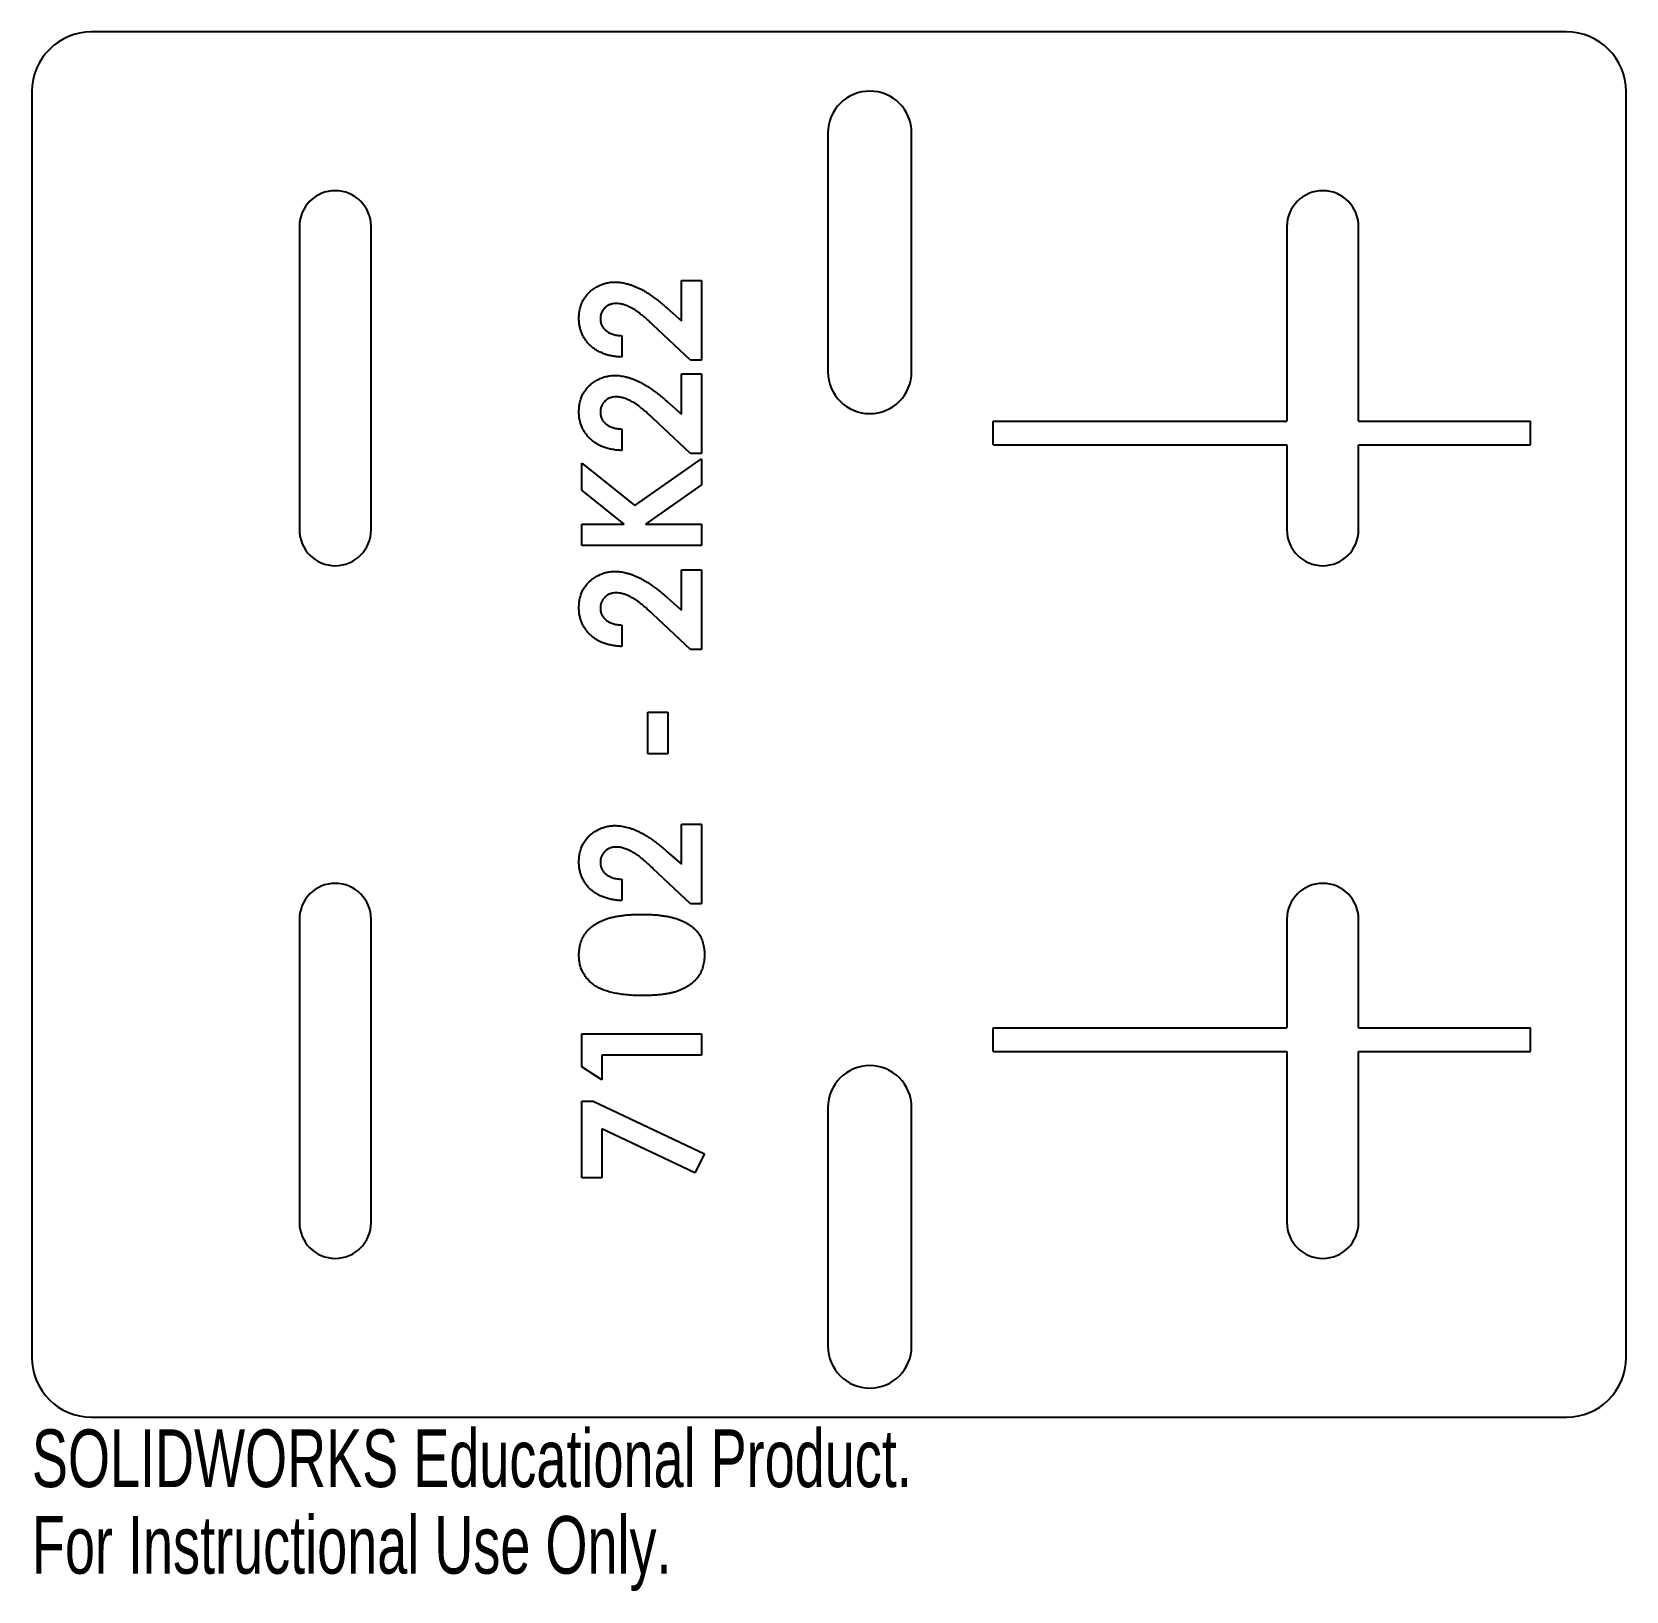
# Model space of a CAD drawing. Header units: millimetres. Extents: x -70 to 63, y -73 to 58.
import ezdxf

# ---------------------------------------------------------------- set-up
doc = ezdxf.new("R2010")
doc.units = ezdxf.units.MM
doc.styles.add('SLDTEXTSTYLE0', font='TXT', dxfattribs={"width": 0.7})

msp = doc.modelspace()

# ---------------------------------------------------------------- linework, layer by layer
at = {"color": 7, "linetype": 'Continuous', "lineweight": 25}
for p, q in [((58.29, 58), (-65.2, 58)), ((-70.2, 53), (-70.2, -53)), ((63.29, -53), (63.29, 53)), ((-3.54, 49.54), (-3.54, 29.54)), ((3.46, 29.54), (3.46, 49.54)), ((-47.8, 41.7), (-47.8, 16.3)), ((-41.8, 16.3), (-41.8, 41.7)), ((34.89, 41.7), (34.89, 25.4)), ((40.89, 25.4), (40.89, 41.7)), ((-15.81, 33.81), (-15.81, 37.18)), ((-15.81, 37.18), (-14.14, 37.18)), ((-14.14, 37.18), (-14.14, 30.51)), ((-17, 34.86), (-15.81, 33.81)), ((-15.05, 30.51), (-18.2, 33.47)), ((-20.81, 32.56), (-20.81, 30.77)), ((-14.14, 30.51), (-15.05, 30.51)), ((-15.81, 25.99), (-15.81, 29.36)), ((-15.81, 29.36), (-14.14, 29.36)), ((-14.14, 29.36), (-14.14, 22.69)), ((-17, 27.04), (-15.81, 25.99)), ((-15.05, 22.69), (-18.2, 25.65)), ((10.29, 23.41), (10.29, 25.4)), ((10.29, 25.4), (34.89, 25.4)), ((40.89, 25.4), (55.29, 25.4)), ((55.29, 23.41), (55.29, 25.4)), ((-20.81, 24.74), (-20.81, 22.95)), ((10.29, 23.41), (34.89, 23.41)), ((34.89, 23.41), (34.89, 16.3)), ((40.89, 23.41), (55.29, 23.41)), ((40.89, 16.3), (40.89, 23.41)), ((-24.14, 19.63), (-24.14, 21.9)), ((-24.14, 21.9), (-19.72, 18.33)), ((-19.72, 18.33), (-14.14, 22.24)), ((-14.14, 22.69), (-15.05, 22.69)), ((-14.14, 22.24), (-14.14, 20.08)), ((-14.14, 20.08), (-18.83, 16.79)), ((-20.62, 16.79), (-24.14, 19.63)), ((-24.14, 15), (-24.14, 16.79)), ((-24.14, 16.79), (-20.62, 16.79)), ((-18.83, 16.79), (-14.14, 16.79)), ((-14.14, 16.79), (-14.14, 15)), ((-14.14, 15), (-24.14, 15)), ((-15.81, 9.58), (-15.81, 12.95)), ((-15.81, 12.95), (-14.14, 12.95)), ((-14.14, 12.95), (-14.14, 6.28)), ((-17, 10.63), (-15.81, 9.58)), ((-20.81, 8.33), (-20.81, 6.54)), ((-15.05, 6.28), (-18.2, 9.24)), ((-14.14, 6.28), (-15.05, 6.28)), ((-18.63, -2.44), (-18.63, 1.03)), ((-18.63, 1.03), (-16.96, 1.03)), ((-16.96, 1.03), (-16.96, -2.44)), ((-16.96, -2.44), (-18.63, -2.44)), ((-15.81, -11.7), (-15.81, -8.33)), ((-15.81, -8.33), (-14.14, -8.33)), ((-14.14, -8.33), (-14.14, -15)), ((-17, -10.66), (-15.81, -11.7)), ((-20.81, -12.95), (-20.81, -14.74)), ((-15.05, -15), (-18.2, -12.04)), ((-14.14, -15), (-15.05, -15)), ((-47.8, -16.3), (-47.8, -41.7)), ((-41.8, -41.7), (-41.8, -16.3)), ((34.89, -16.3), (34.89, -25.4)), ((40.89, -25.4), (40.89, -16.3)), ((-24.14, -28.67), (-24.14, -25.9)), ((-24.14, -25.9), (-14.14, -25.9)), ((-14.14, -25.9), (-14.14, -27.69)), ((10.29, -27.39), (10.29, -25.4)), ((10.29, -25.4), (34.89, -25.4)), ((40.89, -25.4), (55.29, -25.4)), ((55.29, -27.39), (55.29, -25.4)), ((-22.47, -27.69), (-22.47, -29.74)), ((-14.14, -27.69), (-22.47, -27.69)), ((10.29, -27.39), (34.89, -27.39)), ((34.89, -27.39), (34.89, -41.7)), ((40.89, -27.39), (55.29, -27.39)), ((40.89, -41.7), (40.89, -27.39)), ((-22.47, -29.74), (-24.14, -28.67)), ((-24.14, -37.95), (-24.14, -31.54)), ((-24.14, -31.54), (-23.21, -31.54)), ((-23.21, -31.54), (-13.88, -35.95)), ((-3.54, -32.06), (-3.54, -52.06)), ((3.46, -52.06), (3.46, -32.06)), ((-22.47, -33.85), (-22.47, -37.95)), ((-14.68, -37.54), (-22.47, -33.85)), ((-13.88, -35.95), (-14.68, -37.54)), ((-22.47, -37.95), (-24.14, -37.95)), ((-65.2, -58), (58.29, -58))]:
    msp.add_line(p, q, dxfattribs=at)
for centre, radius, start, end in [((-65.2, 53), 5, 90, 180), ((58.29, 53), 5, 0, 90), ((-0.04, 49.54), 3.5, 0, 180), ((-44.8, 41.7), 3, 0, 180), ((37.89, 41.7), 3, 0, 180), ((-0.04, 29.54), 3.5, 180, 0), ((-44.8, 16.3), 3, 180, 0), ((37.89, 16.3), 3, 180, 0), ((-44.8, -16.3), 3, 0, 180), ((37.89, -16.3), 3, 0, 180), ((-0.04, -32.06), 3.5, 0, 180), ((-44.8, -41.7), 3, 180, 0), ((37.89, -41.7), 3, 180, 0), ((-0.04, -52.06), 3.5, 180, 0), ((-65.2, -53), 5, 180, 270), ((58.29, -53), 5, 270, 0)]:
    msp.add_arc(centre, radius, start, end, dxfattribs=at)
for points, knots in [([(-24.4, 34.05), (-24.39, 34.19), (-24.38, 34.47), (-24.31, 34.87), (-24.19, 35.24), (-24.02, 35.59), (-23.8, 35.91), (-23.54, 36.19), (-23.23, 36.44), (-22.89, 36.66), (-22.53, 36.83), (-22.15, 36.96), (-21.78, 37.04), (-21.52, 37.05), (-21.4, 37.05)], [0, 0, 0, 0, 0.089615, 0.175025, 0.257493, 0.338846, 0.419998, 0.501346, 0.58387, 0.669988, 0.756473, 0.839207, 0.92012, 1, 1, 1, 1]), ([(-21.4, 37.05), (-21.32, 37.05), (-21.17, 37.05), (-20.94, 37.02), (-20.7, 36.99), (-20.46, 36.93), (-20.21, 36.87), (-19.96, 36.79), (-19.71, 36.69), (-19.45, 36.58), (-19.19, 36.45), (-18.91, 36.3), (-18.62, 36.11), (-18.32, 35.91), (-18, 35.68), (-17.68, 35.43), (-17.34, 35.15), (-17.12, 34.96), (-17, 34.86)], [0, 0, 0, 0, 0.045517, 0.091615, 0.139245, 0.18824, 0.238671, 0.290661, 0.344837, 0.400428, 0.45914, 0.522546, 0.590096, 0.662585, 0.739684, 0.821577, 0.908331, 1, 1, 1, 1]), ([(-21.27, 35.26), (-21.36, 35.25), (-21.54, 35.25), (-21.8, 35.17), (-22.03, 35.06), (-22.23, 34.9), (-22.39, 34.7), (-22.52, 34.47), (-22.59, 34.22), (-22.6, 34.04), (-22.6, 33.95)], [0, 0, 0, 0, 0.132755, 0.257234, 0.378601, 0.501406, 0.623942, 0.743642, 0.868121, 1, 1, 1, 1]), ([(-18.2, 33.47), (-18.29, 33.56), (-18.47, 33.73), (-18.73, 33.96), (-18.98, 34.18), (-19.22, 34.36), (-19.44, 34.53), (-19.64, 34.68), (-19.84, 34.8), (-20.07, 34.93), (-20.35, 35.06), (-20.67, 35.17), (-20.98, 35.24), (-21.18, 35.25), (-21.27, 35.26)], [0, 0, 0, 0, 0.103849, 0.201125, 0.291131, 0.374368, 0.450731, 0.520521, 0.583275, 0.64008, 0.742044, 0.835051, 0.920869, 1, 1, 1, 1]), ([(-20.81, 30.77), (-20.94, 30.78), (-21.21, 30.79), (-21.59, 30.85), (-21.96, 30.93), (-22.3, 31.04), (-22.62, 31.18), (-22.92, 31.34), (-23.19, 31.52), (-23.44, 31.74), (-23.67, 31.97), (-23.86, 32.22), (-24.03, 32.48), (-24.16, 32.77), (-24.27, 33.07), (-24.34, 33.38), (-24.39, 33.71), (-24.39, 33.94), (-24.4, 34.05)], [0, 0, 0, 0, 0.074933, 0.1464146, 0.2147332, 0.2803957, 0.3439118, 0.4055207, 0.4664762, 0.5268093, 0.5861676, 0.6441224, 0.7016406, 0.7587758, 0.8166464, 0.8756669, 0.9366302, 1, 1, 1, 1]), ([(-22.6, 33.95), (-22.6, 33.9), (-22.6, 33.81), (-22.57, 33.67), (-22.54, 33.54), (-22.48, 33.41), (-22.41, 33.29), (-22.33, 33.18), (-22.23, 33.08), (-22.12, 32.98), (-21.99, 32.88), (-21.86, 32.8), (-21.71, 32.74), (-21.55, 32.68), (-21.38, 32.63), (-21.2, 32.6), (-21.01, 32.57), (-20.87, 32.57), (-20.81, 32.56)], [0, 0, 0, 0, 0.0564669, 0.1111641, 0.1649371, 0.2183218, 0.2723929, 0.3279763, 0.3852911, 0.4449029, 0.5068438, 0.5694882, 0.6341532, 0.7009761, 0.7708975, 0.8436256, 0.9196597, 1, 1, 1, 1]), ([(-24.4, 26.23), (-24.39, 26.37), (-24.38, 26.65), (-24.31, 27.05), (-24.19, 27.42), (-24.02, 27.77), (-23.8, 28.09), (-23.54, 28.37), (-23.23, 28.62), (-22.89, 28.84), (-22.53, 29.01), (-22.15, 29.14), (-21.78, 29.22), (-21.52, 29.23), (-21.4, 29.23)], [0, 0, 0, 0, 0.089615, 0.175025, 0.257493, 0.338846, 0.419998, 0.501346, 0.58387, 0.669988, 0.756473, 0.839207, 0.92012, 1, 1, 1, 1]), ([(-21.4, 29.23), (-21.32, 29.23), (-21.17, 29.23), (-20.94, 29.2), (-20.7, 29.17), (-20.46, 29.11), (-20.21, 29.05), (-19.96, 28.97), (-19.71, 28.87), (-19.45, 28.76), (-19.19, 28.63), (-18.91, 28.47), (-18.62, 28.29), (-18.32, 28.09), (-18, 27.86), (-17.68, 27.61), (-17.34, 27.33), (-17.12, 27.14), (-17, 27.04)], [0, 0, 0, 0, 0.045517, 0.091615, 0.139245, 0.18824, 0.238671, 0.290661, 0.344837, 0.400428, 0.45914, 0.522546, 0.590096, 0.662585, 0.739684, 0.821577, 0.908331, 1, 1, 1, 1]), ([(-21.27, 27.44), (-21.36, 27.43), (-21.54, 27.43), (-21.8, 27.35), (-22.03, 27.24), (-22.23, 27.08), (-22.39, 26.88), (-22.52, 26.65), (-22.59, 26.4), (-22.6, 26.22), (-22.6, 26.13)], [0, 0, 0, 0, 0.132755, 0.257234, 0.378601, 0.501406, 0.623942, 0.743642, 0.868121, 1, 1, 1, 1]), ([(-18.2, 25.65), (-18.29, 25.74), (-18.47, 25.9), (-18.73, 26.14), (-18.98, 26.35), (-19.22, 26.54), (-19.44, 26.71), (-19.64, 26.86), (-19.84, 26.98), (-20.07, 27.11), (-20.35, 27.24), (-20.67, 27.35), (-20.98, 27.42), (-21.18, 27.43), (-21.27, 27.44)], [0, 0, 0, 0, 0.1038494, 0.2011254, 0.291131, 0.374368, 0.450731, 0.5205206, 0.5832754, 0.64008, 0.7420436, 0.8350514, 0.9208688, 1, 1, 1, 1]), ([(-20.81, 22.95), (-20.94, 22.96), (-21.21, 22.97), (-21.59, 23.03), (-21.96, 23.11), (-22.3, 23.22), (-22.62, 23.35), (-22.92, 23.52), (-23.19, 23.7), (-23.44, 23.92), (-23.67, 24.15), (-23.86, 24.4), (-24.03, 24.66), (-24.16, 24.95), (-24.27, 25.24), (-24.34, 25.56), (-24.39, 25.89), (-24.39, 26.11), (-24.4, 26.23)], [0, 0, 0, 0, 0.074933, 0.146415, 0.214733, 0.280396, 0.343912, 0.405521, 0.466476, 0.526809, 0.586168, 0.644122, 0.701641, 0.758776, 0.816646, 0.875667, 0.93663, 1, 1, 1, 1]), ([(-22.6, 26.13), (-22.6, 26.08), (-22.6, 25.99), (-22.57, 25.85), (-22.54, 25.72), (-22.48, 25.59), (-22.41, 25.47), (-22.33, 25.36), (-22.23, 25.26), (-22.12, 25.16), (-21.99, 25.06), (-21.86, 24.98), (-21.71, 24.92), (-21.55, 24.86), (-21.38, 24.81), (-21.2, 24.78), (-21.01, 24.75), (-20.87, 24.75), (-20.81, 24.74)], [0, 0, 0, 0, 0.056467, 0.111164, 0.164937, 0.218322, 0.272393, 0.327976, 0.385291, 0.444903, 0.506844, 0.569488, 0.634153, 0.700976, 0.770897, 0.843626, 0.91966, 1, 1, 1, 1]), ([(-24.4, 9.82), (-24.39, 9.96), (-24.38, 10.24), (-24.31, 10.64), (-24.19, 11.01), (-24.02, 11.36), (-23.8, 11.68), (-23.54, 11.96), (-23.23, 12.21), (-22.89, 12.43), (-22.53, 12.6), (-22.15, 12.73), (-21.78, 12.81), (-21.52, 12.82), (-21.4, 12.82)], [0, 0, 0, 0, 0.089615, 0.175025, 0.257493, 0.338846, 0.419998, 0.501346, 0.58387, 0.669988, 0.756473, 0.839207, 0.92012, 1, 1, 1, 1]), ([(-21.4, 12.82), (-21.32, 12.82), (-21.17, 12.82), (-20.94, 12.79), (-20.7, 12.76), (-20.46, 12.7), (-20.21, 12.64), (-19.96, 12.56), (-19.71, 12.46), (-19.45, 12.35), (-19.19, 12.22), (-18.91, 12.06), (-18.62, 11.88), (-18.32, 11.68), (-18, 11.45), (-17.68, 11.2), (-17.34, 10.92), (-17.12, 10.73), (-17, 10.63)], [0, 0, 0, 0, 0.045517, 0.091615, 0.139245, 0.18824, 0.238671, 0.290661, 0.344837, 0.400428, 0.45914, 0.522546, 0.590096, 0.662585, 0.739684, 0.821577, 0.908331, 1, 1, 1, 1]), ([(-21.27, 11.03), (-21.36, 11.02), (-21.54, 11.02), (-21.8, 10.94), (-22.03, 10.83), (-22.23, 10.67), (-22.39, 10.47), (-22.52, 10.24), (-22.59, 9.99), (-22.6, 9.81), (-22.6, 9.72)], [0, 0, 0, 0, 0.132755, 0.257234, 0.378601, 0.501406, 0.623942, 0.743642, 0.868121, 1, 1, 1, 1]), ([(-18.2, 9.24), (-18.29, 9.33), (-18.47, 9.49), (-18.73, 9.73), (-18.98, 9.94), (-19.22, 10.13), (-19.44, 10.3), (-19.64, 10.44), (-19.84, 10.57), (-20.07, 10.7), (-20.35, 10.83), (-20.67, 10.94), (-20.98, 11.01), (-21.18, 11.02), (-21.27, 11.03)], [0, 0, 0, 0, 0.103849, 0.201125, 0.291131, 0.374368, 0.450731, 0.520521, 0.583275, 0.64008, 0.742044, 0.835051, 0.920869, 1, 1, 1, 1]), ([(-20.81, 6.54), (-20.94, 6.55), (-21.21, 6.56), (-21.59, 6.62), (-21.96, 6.7), (-22.3, 6.81), (-22.62, 6.94), (-22.92, 7.11), (-23.19, 7.29), (-23.44, 7.51), (-23.67, 7.74), (-23.86, 7.99), (-24.03, 8.25), (-24.16, 8.54), (-24.27, 8.83), (-24.34, 9.15), (-24.39, 9.48), (-24.39, 9.7), (-24.4, 9.82)], [0, 0, 0, 0, 0.074933, 0.146415, 0.214733, 0.280396, 0.343912, 0.405521, 0.466476, 0.526809, 0.586168, 0.644122, 0.701641, 0.758776, 0.816646, 0.875667, 0.93663, 1, 1, 1, 1]), ([(-22.6, 9.72), (-22.6, 9.67), (-22.6, 9.58), (-22.57, 9.44), (-22.54, 9.31), (-22.48, 9.18), (-22.41, 9.06), (-22.33, 8.95), (-22.23, 8.85), (-22.12, 8.74), (-21.99, 8.65), (-21.86, 8.57), (-21.71, 8.51), (-21.55, 8.45), (-21.38, 8.4), (-21.2, 8.37), (-21.01, 8.34), (-20.87, 8.34), (-20.81, 8.33)], [0, 0, 0, 0, 0.056467, 0.111164, 0.164937, 0.218322, 0.272393, 0.327976, 0.385291, 0.444903, 0.506844, 0.569488, 0.634153, 0.700976, 0.770897, 0.843626, 0.91966, 1, 1, 1, 1]), ([(-24.4, -11.46), (-24.39, -11.32), (-24.38, -11.05), (-24.31, -10.65), (-24.19, -10.27), (-24.02, -9.92), (-23.8, -9.61), (-23.54, -9.32), (-23.23, -9.07), (-22.89, -8.86), (-22.53, -8.68), (-22.15, -8.56), (-21.78, -8.47), (-21.52, -8.47), (-21.4, -8.46)], [0, 0, 0, 0, 0.089615, 0.175025, 0.257493, 0.338846, 0.419998, 0.501346, 0.58387, 0.669988, 0.756473, 0.839207, 0.92012, 1, 1, 1, 1]), ([(-21.4, -8.46), (-21.32, -8.46), (-21.17, -8.47), (-20.94, -8.49), (-20.7, -8.53), (-20.46, -8.58), (-20.21, -8.64), (-19.96, -8.72), (-19.71, -8.82), (-19.45, -8.93), (-19.19, -9.06), (-18.91, -9.22), (-18.62, -9.4), (-18.32, -9.6), (-18, -9.83), (-17.68, -10.08), (-17.34, -10.36), (-17.12, -10.55), (-17, -10.66)], [0, 0, 0, 0, 0.045517, 0.091615, 0.139245, 0.18824, 0.238671, 0.290661, 0.344837, 0.400428, 0.45914, 0.522546, 0.590096, 0.662585, 0.739684, 0.821577, 0.908331, 1, 1, 1, 1]), ([(-21.27, -10.26), (-21.36, -10.26), (-21.54, -10.27), (-21.8, -10.34), (-22.03, -10.46), (-22.23, -10.62), (-22.39, -10.81), (-22.52, -11.04), (-22.59, -11.29), (-22.6, -11.47), (-22.6, -11.56)], [0, 0, 0, 0, 0.132755, 0.257234, 0.378601, 0.501406, 0.623942, 0.743642, 0.868121, 1, 1, 1, 1]), ([(-18.2, -12.04), (-18.29, -11.95), (-18.47, -11.79), (-18.73, -11.55), (-18.98, -11.34), (-19.22, -11.15), (-19.44, -10.98), (-19.64, -10.84), (-19.84, -10.71), (-20.07, -10.58), (-20.35, -10.46), (-20.67, -10.34), (-20.98, -10.27), (-21.18, -10.26), (-21.27, -10.26)], [0, 0, 0, 0, 0.103849, 0.201125, 0.291131, 0.374368, 0.450731, 0.520521, 0.583275, 0.64008, 0.742044, 0.835051, 0.920869, 1, 1, 1, 1]), ([(-20.81, -14.74), (-20.94, -14.74), (-21.21, -14.72), (-21.59, -14.66), (-21.96, -14.58), (-22.3, -14.47), (-22.62, -14.34), (-22.92, -14.18), (-23.19, -13.99), (-23.44, -13.78), (-23.67, -13.55), (-23.86, -13.3), (-24.03, -13.03), (-24.16, -12.75), (-24.27, -12.45), (-24.34, -12.13), (-24.39, -11.8), (-24.39, -11.58), (-24.4, -11.46)], [0, 0, 0, 0, 0.074933, 0.146415, 0.214733, 0.280396, 0.343912, 0.405521, 0.466476, 0.526809, 0.586168, 0.644122, 0.701641, 0.758776, 0.816646, 0.875667, 0.93663, 1, 1, 1, 1]), ([(-22.6, -11.56), (-22.6, -11.61), (-22.6, -11.71), (-22.57, -11.84), (-22.54, -11.97), (-22.48, -12.1), (-22.41, -12.22), (-22.33, -12.33), (-22.23, -12.44), (-22.12, -12.54), (-21.99, -12.63), (-21.86, -12.71), (-21.71, -12.78), (-21.55, -12.84), (-21.38, -12.88), (-21.2, -12.91), (-21.01, -12.94), (-20.87, -12.95), (-20.81, -12.95)], [0, 0, 0, 0, 0.056467, 0.111164, 0.164937, 0.218322, 0.272393, 0.327976, 0.385291, 0.444903, 0.506844, 0.569488, 0.634153, 0.700976, 0.770897, 0.843626, 0.91966, 1, 1, 1, 1]), ([(-24.4, -19.32), (-24.39, -19.24), (-24.39, -19.07), (-24.36, -18.82), (-24.32, -18.57), (-24.27, -18.34), (-24.19, -18.12), (-24.1, -17.9), (-23.99, -17.69), (-23.86, -17.5), (-23.72, -17.31), (-23.56, -17.13), (-23.38, -16.97), (-23.18, -16.82), (-22.96, -16.67), (-22.73, -16.54), (-22.48, -16.42), (-22.21, -16.31), (-21.92, -16.21), (-21.6, -16.13), (-21.26, -16.06), (-20.88, -16), (-20.49, -15.95), (-20.06, -15.92), (-19.61, -15.9), (-19.3, -15.9), (-19.14, -15.9)], [0, 0, 0, 0, 0.036633, 0.07203, 0.10662, 0.140298, 0.17361, 0.206414, 0.238921, 0.271735, 0.304862, 0.338359, 0.372652, 0.407582, 0.44375, 0.481341, 0.52014, 0.560938, 0.604047, 0.650094, 0.699589, 0.752377, 0.8088, 0.868962, 0.932679, 1, 1, 1, 1]), ([(-19.14, -15.9), (-18.97, -15.9), (-18.66, -15.9), (-18.2, -15.92), (-17.77, -15.95), (-17.37, -16), (-17, -16.06), (-16.65, -16.13), (-16.33, -16.22), (-16.04, -16.32), (-15.77, -16.43), (-15.52, -16.55), (-15.29, -16.68), (-15.07, -16.81), (-14.88, -16.96), (-14.7, -17.12), (-14.54, -17.29), (-14.4, -17.46), (-14.28, -17.65), (-14.17, -17.84), (-14.08, -18.05), (-14.01, -18.27), (-13.95, -18.51), (-13.91, -18.75), (-13.89, -19.01), (-13.88, -19.18), (-13.88, -19.27)], [0, 0, 0, 0, 0.068493, 0.13308, 0.193834, 0.251089, 0.304409, 0.354418, 0.401032, 0.444439, 0.485432, 0.524672, 0.562057, 0.597936, 0.632464, 0.665743, 0.697977, 0.729579, 0.760819, 0.79235, 0.824308, 0.857152, 0.890924, 0.925958, 0.96206, 1, 1, 1, 1]), ([(-23.04, -21.87), (-23.14, -21.79), (-23.36, -21.64), (-23.63, -21.38), (-23.87, -21.09), (-24.06, -20.78), (-24.21, -20.45), (-24.32, -20.09), (-24.38, -19.72), (-24.39, -19.46), (-24.4, -19.32)], [0, 0, 0, 0, 0.132314, 0.2587, 0.3809118, 0.5005349, 0.6209226, 0.7423758, 0.8682808, 1, 1, 1, 1]), ([(-13.88, -19.27), (-13.88, -19.36), (-13.89, -19.54), (-13.91, -19.8), (-13.95, -20.04), (-14.01, -20.28), (-14.08, -20.5), (-14.17, -20.72), (-14.28, -20.92), (-14.41, -21.11), (-14.55, -21.29), (-14.7, -21.46), (-14.88, -21.62), (-15.07, -21.78), (-15.28, -21.91), (-15.5, -22.05), (-15.74, -22.17), (-16, -22.28), (-16.29, -22.38), (-16.6, -22.46), (-16.94, -22.53), (-17.3, -22.59), (-17.7, -22.64), (-18.12, -22.67), (-18.57, -22.69), (-18.88, -22.69), (-19.04, -22.69)], [0, 0, 0, 0, 0.038222, 0.074876, 0.11017, 0.14447, 0.1781, 0.211194, 0.243848, 0.276036, 0.308543, 0.341435, 0.375118, 0.409626, 0.445369, 0.482289, 0.520795, 0.560778, 0.603067, 0.648928, 0.697914, 0.75074, 0.807288, 0.867641, 0.931854, 1, 1, 1, 1]), ([(-19.04, -22.69), (-19.26, -22.69), (-19.69, -22.69), (-20.31, -22.65), (-20.88, -22.58), (-21.4, -22.49), (-21.88, -22.38), (-22.31, -22.24), (-22.7, -22.08), (-22.93, -21.94), (-23.04, -21.87)], [0, 0, 0, 0, 0.161071, 0.310789, 0.449904, 0.578376, 0.696617, 0.805987, 0.906562, 1, 1, 1, 1])]:
    msp.add_open_spline(points, degree=3, knots=knots, dxfattribs=at)

# ---------------------------------------------------------------- texts
at = {"color": 7, "linetype": 'Continuous', "char_height": 4.8336, "attachment_point": 1, "style": 'SLDTEXTSTYLE0'}
for s, insert in [('SOLIDWORKS Educational Product.', (-70.2, -59.02)), ('For Instructional Use Only.', (-70.2, -66.27))]:
    msp.add_mtext(s, dxfattribs=dict(at, insert=insert))

doc.saveas('drawing.dxf')
